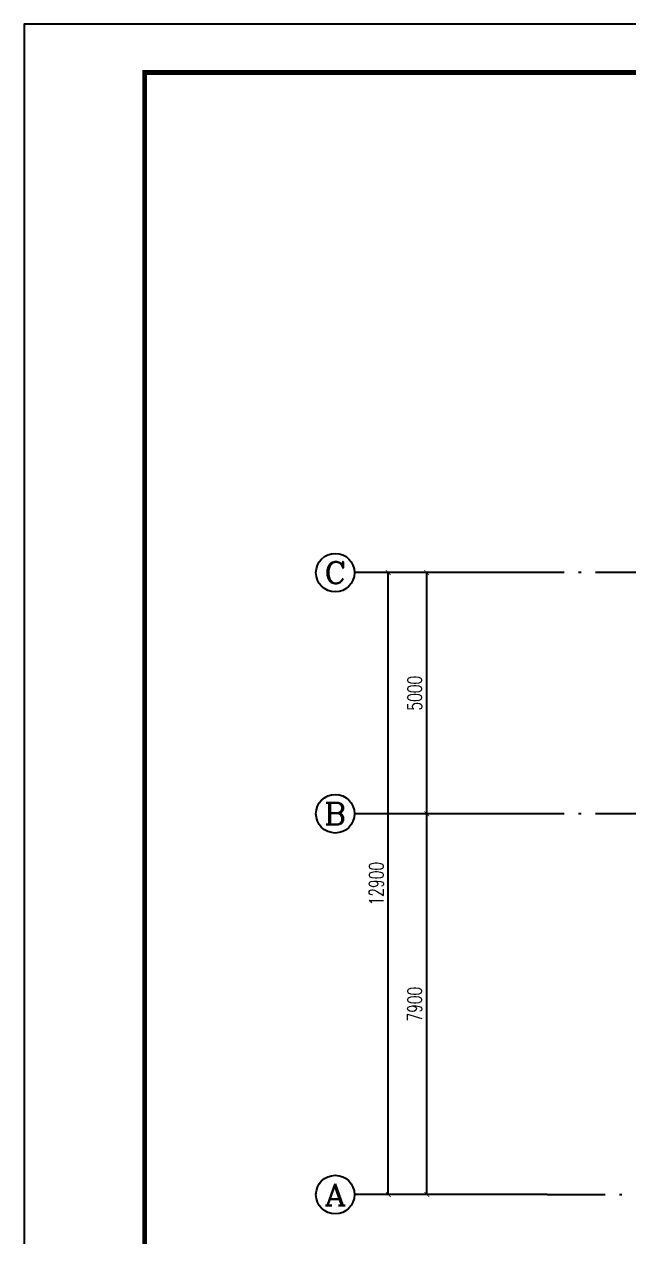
# Model space of a CAD drawing. Extents: x 169490 to 7584583, y -2399407 to 1374371.
# Drawn here: x 2731635 to 2744179, y 830043 to 855191 of the extents above; entities that cross this region are included whole.
import ezdxf
from ezdxf.enums import TextEntityAlignment as Align

# ---------------------------------------------------------------- set-up
doc = ezdxf.new("R2010")
doc.units = 0
doc.header["$LTSCALE"] = 100
doc.linetypes.add('D3轴线点划线', pattern=[18.5, 12, -3, 0.5, -3])
doc.layers.get('0').update_dxf_attribs({"linetype": 'CONTINUOUS'})
doc.layers.get('DEFPOINTS').update_dxf_attribs({"linetype": 'CONTINUOUS'})
for name, color, linetype in [('AXIS', 3, 'CONTINUOUS'), ('AXIS_TEXT', 4, 'CONTINUOUS'), ('C-AXIS(轴号)', 3, 'CONTINUOUS'), ('C-AXIS-T(字)', 7, 'CONTINUOUS'), ('C-DOTE', 8, 'D3轴线点划线'), ('dsptext_col', 2, 'CONTINUOUS'), ('图框', 140, 'CONTINUOUS')]:
    doc.layers.add(name, color=color, linetype=linetype)
doc.styles.add('_TCH_AXIS', font='COMPLEX', dxfattribs={"bigfont": 'GBCBIG'})
doc.styles.add('_TCH_DIM_T3', font='SIMPLEX.shx', dxfattribs={"width": 0.705882, "bigfont": 'GBCBIG.shx'})
doc.styles.add('COMPLEX', font='COMPLEX')
doc.dimstyles.new('_TCH_ARCH&&100', dxfattribs={"dimtxt": 297.5, "dimasz": 100, "dimexe": 250, "dimexo": 300, "dimgap": 100, "dimtad": 1, "dimdec": 0, "dimzin": 0, "dimdsep": 46, "dimtxsty": '_TCH_DIM_T3', "dimblk": 'ARCHTICK', "dimcen": 0.09, "dimclrt": 7, "dimazin": 2, "dimtfac": 1, "dimtdec": 0, "dimtix": 1, "dimtmove": 2, "dimatfit": 3, "dimfxl": 1, "dimtolj": 1, "dimtzin": 0, "dimarcsym": 0})

# ---------------------------------------------------------------- blocks, each defined once
blk = doc.blocks.new('_ARCHTICK')
at = {"const_width": 0.15}
blk.add_lwpolyline([(-0.5, -0.5), (0.5, 0.5)], dxfattribs=at)
blk = doc.blocks.new('*D2001')
at = {"layer": 'AXIS', "color": 0, "lineweight": -2, "transparency": 16777216}
for p, q in [((2742188, 843817), (2738938, 843817)), ((2739188, 830917), (2739188, 843817)), ((2742188, 830917), (2738938, 830917))]:
    blk.add_line(p, q, dxfattribs=at)
at = {"layer": 'DEFPOINTS', "color": 0, "transparency": 16777216}
for p in [(2739188, 843817), (2742488, 843817), (2742488, 830917)]:
    blk.add_point(p, dxfattribs=at)
at = {"layer": 'AXIS', "color": 0, "lineweight": -2, "transparency": 16777216, "xscale": 100, "yscale": 100, "zscale": 100}
for p, rotation in [((2739188, 843817), 90), ((2739188, 830917), 270)]:
    blk.add_blockref('_ARCHTICK', p, dxfattribs=dict(at, rotation=rotation))
at = {"layer": 'AXIS', "color": 7, "transparency": 16777216, "insert": (2738939, 837367), "char_height": 297.5, "attachment_point": 5, "rotation": 90, "style": '_TCH_DIM_T3'}
blk.add_mtext('\\A1;12900', dxfattribs=at)
blk = doc.blocks.new('*D2002')
at = {"layer": 'AXIS', "color": 0, "lineweight": -2, "transparency": 16777216}
for p, q in [((2742188, 843817), (2739738, 843817)), ((2739988, 838817), (2739988, 843817)), ((2742188, 838817), (2739738, 838817))]:
    blk.add_line(p, q, dxfattribs=at)
at = {"layer": 'DEFPOINTS', "color": 0, "transparency": 16777216}
for p in [(2739988, 843817), (2742488, 843817), (2742488, 838817)]:
    blk.add_point(p, dxfattribs=at)
at = {"layer": 'AXIS', "color": 0, "lineweight": -2, "transparency": 16777216, "xscale": 100, "yscale": 100, "zscale": 100}
for p, rotation in [((2739988, 843817), 90), ((2739988, 838817), 270)]:
    blk.add_blockref('_ARCHTICK', p, dxfattribs=dict(at, rotation=rotation))
at = {"layer": 'AXIS', "color": 7, "transparency": 16777216, "insert": (2739739, 841317), "char_height": 297.5, "attachment_point": 5, "rotation": 90, "style": '_TCH_DIM_T3'}
blk.add_mtext('\\A1;5000', dxfattribs=at)
blk = doc.blocks.new('*D2003')
at = {"layer": 'AXIS', "color": 0, "lineweight": -2, "transparency": 16777216}
for p, q in [((2742188, 838817), (2739738, 838817)), ((2739988, 830917), (2739988, 838817)), ((2742188, 830917), (2739738, 830917))]:
    blk.add_line(p, q, dxfattribs=at)
at = {"layer": 'DEFPOINTS', "color": 0, "transparency": 16777216}
for p in [(2739988, 838817), (2742488, 838817), (2742488, 830917)]:
    blk.add_point(p, dxfattribs=at)
at = {"layer": 'AXIS', "color": 0, "lineweight": -2, "transparency": 16777216, "xscale": 100, "yscale": 100, "zscale": 100}
for p, rotation in [((2739988, 838817), 90), ((2739988, 830917), 270)]:
    blk.add_blockref('_ARCHTICK', p, dxfattribs=dict(at, rotation=rotation))
at = {"layer": 'AXIS', "color": 7, "transparency": 16777216, "insert": (2739739, 834867), "char_height": 297.5, "attachment_point": 5, "rotation": 90, "style": '_TCH_DIM_T3'}
blk.add_mtext('\\A1;7900', dxfattribs=at)
blk = doc.blocks.new('_AXISO')
blk.add_circle((0, 0), 0.5)
at = {"layer": 'AXIS_TEXT', "style": 'COMPLEX', "width": 1.041667}
blk.add_attdef('A', text='', height=0.56, dxfattribs=at).set_placement((-0.25, -0.28), (0.25, -0.28), align=Align.FIT)

msp = doc.modelspace()

# ---------------------------------------------------------------- linework, layer by layer
at = {"layer": 'C-AXIS(轴号)'}
for p, q in [((2742488, 843816.9), (2738488, 843816.9)), ((2742488, 838816.9), (2738488, 838816.9)), ((2742488, 830916.9), (2738488, 830916.9))]:
    msp.add_line(p, q, dxfattribs=at)
at = {"layer": 'C-DOTE'}
for p, q in [((2789088, 843816.9), (2742488, 843816.9)), ((2789088, 838816.9), (2742488, 838816.9)), ((2742488, 830916.9), (2789088, 830916.9))]:
    msp.add_line(p, q, dxfattribs=at)
at = {"layer": 'dsptext_col', "ltscale": 10}
msp.add_lwpolyline([(2734134.9, 854191.4), (2797934.9, 854191.4), (2797934.9, 814191.4), (2734134.9, 814191.4)], close=True, dxfattribs=at)
at = {"layer": '图框'}
msp.add_lwpolyline([(2731634.9, 813191.4), (2805934.9, 813191.4), (2805934.9, 855191.4), (2731634.9, 855191.4)], close=True, dxfattribs=at)
at = {"layer": '图框', "const_width": 100}
msp.add_lwpolyline([(2734134.9, 814191.4), (2804934.9, 814191.4), (2804934.9, 854191.4), (2734134.9, 854191.4)], close=True, dxfattribs=at)

# ---------------------------------------------------------------- block references
at = {"layer": 'C-AXIS(轴号)'}
ref = msp.add_blockref('_AXISO', (2738088, 843816.9), dxfattribs=dict(at, xscale=800, yscale=800, zscale=800))
ref.add_attrib('A', 'C', dxfattribs={"layer": 'C-AXIS-T(字)', "height": 452.5, "style": '_TCH_AXIS', "width": 1.4}).set_placement((2737861.7, 843590.6), (2738314.3, 843590.6), align=Align.FIT)
ref = msp.add_blockref('_AXISO', (2738088, 838816.9), dxfattribs=dict(at, xscale=800, yscale=800, zscale=800))
ref.add_attrib('A', 'B', dxfattribs={"layer": 'C-AXIS-T(字)', "height": 452.5, "style": '_TCH_AXIS', "width": 1.235294}).set_placement((2737861.7, 838590.6), (2738314.3, 838590.6), align=Align.FIT)
ref = msp.add_blockref('_AXISO', (2738088, 830916.9), dxfattribs=dict(at, xscale=800, yscale=800, zscale=800))
ref.add_attrib('A', 'A', dxfattribs={"layer": 'C-AXIS-T(字)', "height": 452.5, "style": '_TCH_AXIS', "width": 1.166667}).set_placement((2737861.7, 830690.6), (2738314.3, 830690.6), align=Align.FIT)

# ---------------------------------------------------------------- dimensions: what is measured, and where the dimension line sits
at = {"layer": 'AXIS'}
for p1, p2, distance, picture, middle in [((2742488, 830916.9), (2742488, 843816.9), 3300, '*D2001', (2738939.3, 837366.9)), ((2742488, 838816.9), (2742488, 843816.9), 2500, '*D2002', (2739739.3, 841316.9)), ((2742488, 830916.9), (2742488, 838816.9), 2500, '*D2003', (2739739.3, 834866.9))]:
    dim = msp.add_aligned_dim(p1=p1, p2=p2, distance=distance, dimstyle='_TCH_ARCH&&100', dxfattribs=at)
    dim.commit()
    dim.dimension.update_dxf_attribs({"geometry": picture, "text_midpoint": middle})

doc.saveas('drawing.dxf')
